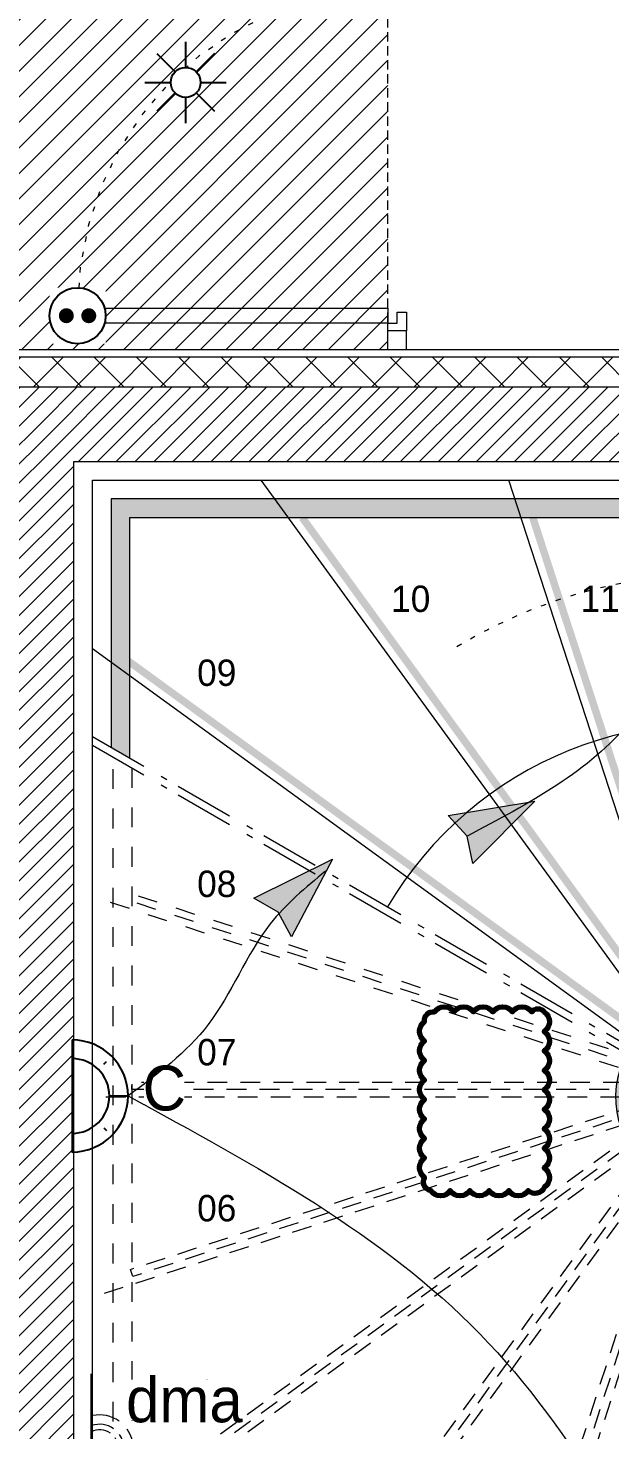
# Model space of a CAD drawing. Header units: centimetres. Extents: x 2738 to 7810, y 2495 to 5758.
# Drawn here: x 4647.7 to 4803.4, y 4630.3 to 5005.4 of the extents above; entities that cross this region are included whole.
import ezdxf

# ---------------------------------------------------------------- set-up
doc = ezdxf.new("R2010")
doc.units = ezdxf.units.CM
doc.header["$LTSCALE"] = 12.7
for name, pattern in [('ACAD_ISO02W100', [15, 12, -3]), ('ISO-07', [0.34999999999999987, 0.05, -0.2999999999999999]), ('Style de ligne -13', [0.29527559055118113, 0.1968503937007874, -0.09842519685039369]), ('Style de ligne -17', [0.6944444444444444, 0.41656, -0.2778844444444445]), ('Style de ligne -18', [0.3280839764644265, 0.1093613254881422, -0.2187226509762843]), ('Style de ligne -6', [2.0832800000000002, 1.25, -0.41656, 0.1388600000000001, -0.2778600000000001]), ('VW-01', [0.83312, 0.41656, -0.41656])]:
    doc.linetypes.add(name, pattern=pattern)
for name, color, linetype, lineweight in [('B aménagement intérieur', 7, 'Continuous', 5), ('B Faux plafonds', 7, 'Continuous', 5), ('B GÈnÈral', 7, 'Continuous', 5), ('B Général', 7, 'Continuous', 5), ('C ANNOTATIONS-accessibiblité', 7, 'Style de ligne -18', 5), ('C ANNOTATIONS-modifications', 7, 'Continuous', 5), ('C ANNOTATIONS-prestations', 7, 'Continuous', 5), ('prlm-ELEC-CFO', 1, 'Continuous', 25)]:
    doc.layers.add(name, color=color, linetype=linetype, lineweight=lineweight)
doc.styles.add('Eurostile', font='')
doc.styles.add('prlm-elec-cfo', font='comic.ttf', dxfattribs={"height": 12})
doc.styles.get('Eurostile').set_extended_font_data('Eurostile')
pattern_1 = [(45, (0, 0), (2.425347222222122, -2.645833333333339), [])]

# ---------------------------------------------------------------- blocks, each defined once
blk = doc.blocks.new('Groupe-16-1')
at = {"layer": 'B GÈnÈral', "linetype": 'Continuous', "lineweight": 0, "true_color": 0xcccccc}
blk.add_hatch(color=254, dxfattribs=at).paths.add_polyline_path([(4989.716786225377, 4715.388904511681), (4989.716786225377, 4879.388904511889), (4669.964720109675, 4879.388904511889), (4669.964720109675, 4812.919648120061), (4674.964720109675, 4810.032896774117), (4674.964720109675, 4874.388904511892), (4984.716786225377, 4874.388904511892), (4984.716786225377, 4715.388904511681)])
h = blk.add_hatch(color=254, dxfattribs=at)
edge = h.paths.add_edge_path()
edge.add_arc((4829.964720109677, 4719.388904511892), 20.00000000000009, 162.000000000671, 507.1340160188468)
edge.add_line((4813.165876217397, 4730.242422092972), (4808.831412456626, 4732.744925912047))
edge.add_arc((4829.964720109677, 4719.388904511889), 25.00000000000028, -197.99999999964052, 147.7075572251909, ccw=False)
edge.add_line((4806.188307202249, 4727.114329371113), (4810.943589783701, 4725.569244399168))
at = {"layer": 'B GÈnÈral', "linetype": 'Continuous', "lineweight": 0}
blk.add_hatch(color=7, dxfattribs=at).paths.add_polyline_path([(4934.218413539516, 4733.263904512203), (4929.964720109672, 4717.388904512203), (4925.711026679828, 4733.263904512203)])
at = {"layer": 'B GÈnÈral', "linetype": 'Continuous', "lineweight": 0, "true_color": 0xcccccc}
h = blk.add_hatch(color=254, dxfattribs=at)
edge = h.paths.add_edge_path()
edge.add_arc((4829.96472010949, 4719.38890451197), 24.99999999979706, 152.2924427770663, 162.0000000004063, ccw=False)
edge.add_line((4807.83141245666, 4731.012875104459), (4812.165876217441, 4728.510371285378))
edge.add_arc((4829.964720109421, 4719.388904511996), 19.99999999972528, 152.8659839839732, 162.0000000007265)
edge.add_line((4810.943589783701, 4725.569244399168), (4806.188307202249, 4727.114329371113))
at = {"layer": 'B aménagement intérieur', "color": 1, "linetype": 'VW-01', "lineweight": 5, "true_color": 0xff0000, "flags": 128}
blk.add_lwpolyline([(4984.716786225382, 4715.388904511919), (4989.716814965052, 4715.388904511919), (4989.716814965052, 4687.388904511919), (4984.716786225382, 4687.388904511919)], close=True, dxfattribs=at)
at = {"layer": 'B GÈnÈral', "color": 8, "true_color": 0x777777}
for points in [[(4721.867849195556, 4874.976689764188), (4720.249815206806, 4873.801119259602), (4821.445083041317, 4737.920385408548), (4819.827049052568, 4736.744814903962)], [(4783.707610380634, 4874.697921506274), (4781.805497348051, 4874.079887517502), (4827.588606287127, 4739.646102815259), (4825.686493254544, 4739.028068826487)], [(4831.964720109757, 4739.388904511868), (4833.964720110261, 4739.388904511868), (4831.964720109757, 4874.388904511892), (4833.964720110261, 4874.388904511892)], [(4884.432716218137, 4874.0798875175), (4882.530603185559, 4874.697921506287), (4839.949286062699, 4737.173966860091), (4838.047173030121, 4737.792000848878)], [(4947.096032879464, 4873.80111925959), (4945.477998890724, 4874.976689764188), (4844.956493133145, 4733.218103390079), (4843.338459144406, 4734.393673894678)], [(4672.461714172878, 4838.765808524799), (4671.286143668285, 4837.147774536054), (4816.13552123142, 4734.380677535299), (4814.959950726827, 4732.762643546555)], [(4984.716786225385, 4826.878589932736), (4983.541215720792, 4828.49662392148), (4848.496201006301, 4727.908541580318), (4847.320630501709, 4729.526575569063)], [(4985.025803219764, 4765.565455639234), (4984.407769230986, 4767.467568671815), (4850.221918413037, 4721.765018334515), (4849.603884424258, 4723.667131367096)], [(4811.941340962248, 4728.640006775408), (4812.17965776143, 4729.37347046484), (4808.728982403651, 4730.494662853947)], [(4849.964720109663, 4717.388904511883), (4849.964720109671, 4715.38890451138), (4984.716786225374, 4717.388904512422), (4984.716786225382, 4715.388904511919)]]:
    blk.add_solid(points, dxfattribs=at)
at = {"layer": 'B Général', "color": 7}
for p, q in [((4821.147941325316, 4731.52415942753), (4710.085202988676, 4884.388904511887)), ((4825.329465194046, 4733.654752256312), (4776.352970231064, 4884.388904511887)), ((4829.964720109675, 4734.388904511887), (4829.964720109675, 4884.388904511887)), ((4834.599975025305, 4733.654752256312), (4883.576469988286, 4884.388904511887)), ((4838.781498894033, 4731.52415942753), (4949.844237230675, 4884.388904511887)), ((4817.829465194059, 4728.205683296284), (4664.964720109675, 4839.268421633633)), ((4842.09997502529, 4728.205683296284), (4994.716786225377, 4839.088287122556)), ((4844.230567854195, 4724.024159427225), (4994.716786225377, 4772.920095790105)), ((4844.964720109675, 4719.388904511887), (4994.716786225377, 4719.388904511887))]:
    blk.add_line(p, q, dxfattribs=at)
at = {"layer": 'B Général', "linetype": 'Style de ligne -6', "lineweight": 18}
for p, q in [((4664.964720109675, 4815.806399466015), (4817.474339052658, 4727.75492991524)), ((4664.964720109675, 4813.496998389257), (4816.474339052658, 4726.022879107672))]:
    blk.add_line(p, q, dxfattribs=at)
at = {"layer": 'B Général', "color": 7, "linetype": 'VW-01'}
blk.add_line((4815.698872365154, 4724.024159427223), (4664.964720109675, 4773.000654392481), dxfattribs=at)
at = {"layer": 'B Général', "color": 7, "linetype": 'Style de ligne -17'}
for p, q in [((4814.964720109675, 4719.388904511887), (4664.964720109675, 4719.388904511887)), ((4815.698872365154, 4714.75364959655), (4664.964720109675, 4665.777154631292)), ((4817.829465194058, 4710.572125727488), (4664.964720109675, 4599.50938739014)), ((4821.147941325316, 4707.253649596243), (4710.265337499751, 4554.636838396184)), ((4840.571321827476, 4708.782302794091), (4857.96472010968, 4691.388904511887)), ((4825.329465194045, 4705.12305676746), (4776.433528833436, 4554.636838396184)), ((4829.964720109675, 4704.388904511887), (4829.964720109675, 4551.888904511887)), ((4857.96472010968, 4691.388904511893), (4857.96472010968, 4554.636838396195))]:
    blk.add_line(p, q, dxfattribs=at)
at = {"layer": 'B Général', "color": 7, "linetype": 'Continuous', "lineweight": 5}
blk.add_line((4929.964720109672, 4719.388904511887), (4929.964720109672, 4717.388904512203), dxfattribs=at)
at = {"layer": 'B Général', "color": 7, "linetype": 'ISO-07', "flags": 128}
blk.add_lwpolyline([(4829.964720109675, 4549.388904511887), (4659.964720109675, 4549.388904511887), (4659.964720109675, 4889.388904511887), (4999.964720109675, 4889.388904511887), (4999.964720109675, 4688.175789757788)], dxfattribs=at)
at = {"layer": 'B Général', "color": 7, "flags": 128}
blk.add_lwpolyline([(4829.840753167526, 4551.888904511887), (4829.840753167526, 4554.636838396184), (4664.964720109675, 4554.636838396184), (4664.964720109675, 4884.388904511887), (4994.716786225377, 4884.388904511887), (4994.716786225377, 4688.736011949903), (4997.464720109675, 4688.736011949903), (4997.464720109675, 4551.888904511887)], close=True, dxfattribs=at)
at = {"layer": 'B Général', "linetype": 'Continuous', "flags": 128}
blk.add_lwpolyline([(4989.716786225377, 4715.388904511681), (4989.716786225377, 4879.388904511889), (4669.964720109675, 4879.388904511889), (4669.964720109675, 4812.919648120061), (4674.964720109675, 4810.032896774117), (4674.964720109675, 4874.388904511892), (4984.716786225377, 4874.388904511892), (4984.716786225377, 4715.388904511681)], close=True, dxfattribs=at)
at = {"layer": 'B Général', "linetype": 'VW-01', "flags": 128}
blk.add_lwpolyline([(4675.460587878266, 4807.437206307679), (4675.460587878273, 4561.388910938547), (4884.964720109681, 4561.388910938546), (4884.964720109682, 4556.388910938544), (4670.460587878273, 4556.388910938545), (4670.46058787827, 4810.323957653627)], dxfattribs=at)
at = {"layer": 'B Général', "color": 8, "linetype": 'VW-01', "true_color": 0x777777, "flags": 128}
blk.add_lwpolyline([(4811.941340962248, 4728.640006775408), (4811.561623772651, 4727.47135743226), (4675.151570883876, 4771.793670382327), (4675.769604872656, 4773.695783414906), (4808.728982403651, 4730.494662853947)], dxfattribs=at)
at = {"layer": 'B Général', "linetype": 'Continuous', "flags": 128}
for points in [[(4810.943589783701, 4725.569244399168, 15.39498497582865), (4813.165876217397, 4730.242422092972), (4808.831412456626, 4732.744925912047, -16.01447283850118), (4806.188307202249, 4727.114329371113)], [(4806.188307202249, 4727.114329371113, -0.04238255865163836), (4807.83141245666, 4731.012875104459), (4812.165876217441, 4728.510371285378, 0.03987577840986244), (4810.943589783701, 4725.569244399168)]]:
    blk.add_lwpolyline(points, format="xyb", dxfattribs=at)
at = {"layer": 'B Général', "color": 7, "linetype": 'Continuous', "lineweight": 5, "flags": 128}
blk.add_lwpolyline([(4934.218413539516, 4733.263904512203), (4929.964720109672, 4717.388904512203), (4925.711026679828, 4733.263904512203)], close=True, dxfattribs=at)
at = {"layer": 'B Général', "color": 8, "linetype": 'Style de ligne -17', "true_color": 0x777777, "flags": 128}
for points in [[(4809.964720109678, 4723.38890451189), (4809.964720109678, 4721.38890451189), (4675.460587878266, 4721.38890451189), (4675.460587878266, 4723.38890451189)], [(4809.707521806311, 4717.012790689259), (4810.325555795089, 4715.110677656678), (4675.769604872658, 4671.390798954334), (4675.15157088388, 4673.292911986915)], [(4811.433239213046, 4710.869267443455), (4812.608809717638, 4709.25123345471), (4676.048373130556, 4610.034268630237), (4674.872802625963, 4611.652302618981)], [(4814.972947086317, 4705.55970563357), (4816.590981075065, 4704.384135128983), (4714.63157584163, 4564.049053143891), (4713.013541852882, 4565.224623648477)], [(4819.980154156977, 4701.603842163495), (4821.882267189567, 4700.985808174742), (4777.479395639346, 4564.32782140181), (4775.577282606757, 4564.945855390562)], [(4825.964720109675, 4699.388904511887), (4827.964720109675, 4699.388904511887), (4827.964720109675, 4564.636838396187), (4825.964720109675, 4564.636838396187)], [(4859.964720109144, 4691.388904511885), (4861.964720110154, 4691.388904511885), (4861.964720110154, 4564.636838396192), (4859.964720109144, 4564.636838396192)]]:
    blk.add_lwpolyline(points, close=True, dxfattribs=at)
at = {"layer": 'B Général', "color": 7, "lineweight": 5}
blk.add_circle((4829.964720109675, 4719.388904511887), 15, dxfattribs=at)
at = {"layer": 'B Général', "color": 7, "linetype": 'Continuous', "lineweight": 5}
blk.add_arc((4829.964720109675, 4719.388904511887), 99.99999999999709, 0, 149.4239456414227, dxfattribs=at)
at = {"layer": 'B Général', "color": 7, "char_height": 7.059000651041666, "attachment_point": 2, "rotation": 1.912956679785022e-09, "line_spacing_factor": 0.8941417206159927, "style": 'Eurostile'}
for s, insert in [('10', (4750.086982603109, 4856.207344764136)), ('11', (4800.784235981194, 4856.207344764136)), ('12', (4841.879736825551, 4856.207344764136)), ('13', (4887.392043835423, 4856.207344764136)), ('14', (4943.082208531047, 4856.207344764136)), ('09', (4698.199595756671, 4836.427734544655)), ('15', (4960.749433193108, 4802.437530575257)), ('08', (4698.199595756671, 4779.957538131023)), ('16', (4960.749433193108, 4752.124347298521)), ('17', (4960.749433193108, 4712.181056758212))]:
    blk.add_mtext(s, dxfattribs=dict(at, insert=insert))
at = {"layer": 'B Général', "color": 8, "true_color": 0x808080, "char_height": 7.059000651041666, "attachment_point": 2, "rotation": 1.912956679785022e-09, "line_spacing_factor": 0.8941417206159927, "style": 'Eurostile'}
for s, insert in [('07', (4698.199595756671, 4734.921698830811)), ('06', (4698.199595756671, 4693.18589947932)), ('05', (4698.199595756671, 4643.73813649891)), ('04', (4714.004494278644, 4590.593063233957)), ('03', (4770.97011373982, 4590.593063233957)), ('02', (4814.499999999867, 4590.593063233957)), ('01', (4847.999999999867, 4590.593063233957))]:
    blk.add_mtext(s, dxfattribs=dict(at, insert=insert))
at = {"layer": 'C ANNOTATIONS-prestations', "color": 1, "true_color": 0xff0000, "char_height": 7.059000651041666, "width": 122.752066115223, "attachment_point": 7, "line_spacing_factor": 0.8941417206159927, "style": 'Eurostile'}
for s, insert in [('main courante amovible', (4861.964720110154, 4694.222237845007)), ('tièrce ouverture à 180°', (4861.964720110154, 4683.744737845007))]:
    blk.add_mtext(s, dxfattribs=dict(at, insert=insert))
at = {"layer": 'C ANNOTATIONS-prestations', "insert": (4861.964720110154, 4658.933904511885), "char_height": 7.059000651041666, "width": 122.752066115223, "attachment_point": 7, "line_spacing_factor": 0.8941417206159927, "style": 'Eurostile'}
blk.add_mtext('escalier préfabriqué\\P17 hts de 16,3cm', dxfattribs=at)
blk = doc.blocks.new('xi.SPOT')
at = {"color": 0, "lineweight": 5}
blk.add_wipeout([(-4.000000000002274, -1.1368683772161603e-12), (-2.8284271247309447, -2.8284271247648514), (2.3308552137208053e-11, -3.999999999998729), (2.828427124743247, -2.8284271247479964), (3.9999999999985283, 3.2862601528904634e-13), (2.8284271247627757, 2.828427124726196), (-2.2734918250723033e-12, 3.9999999999988622), (-2.8284271247477952, 2.8284271247457218)], dxfattribs=at).dxf.layer = 'prlm-ELEC-CFO'
at = {"layer": 'prlm-ELEC-CFO', "color": 0, "linetype": 'ByBlock', "lineweight": -2, "flags": 128}
for points in [[(-7.69188146257758, 7.69188146257781), (-2.828427124747794, 2.828427124745725)], [(2.682654098862258e-11, 10.87796308454164), (2.519939812373195e-11, 4.000000000001278)], [(7.691881462594864, 7.691881462555982), (2.828427124762776, 2.828427124726198)], [(-10.87796308454732, 3.850908138192043e-12), (-4.000000000001471, 2.223987317905545e-12)], [(3.999999999998529, 3.319452393393531e-13), (10.87796308454732, -1.295197625552765e-12)], [(-2.828427124730943, -2.828427124764847), (-7.691881462563028, -7.691881462594629)], [(2.828427124743246, -2.828427124747992), (7.691881462573036, -7.691881462580079)], [(2.330935444661009e-11, -3.999999999998725), (2.168221158171946e-11, -10.877963084553)]]:
    blk.add_lwpolyline(points, dxfattribs=at)
at = {"layer": 'prlm-ELEC-CFO', "color": 0, "linetype": 'ByBlock', "lineweight": -2}
blk.add_circle((-2.273736754432321e-12, -1.133806760218292e-12), 4, dxfattribs=at)
blk = doc.blocks.new('xi.PC')
at = {"color": 0, "lineweight": 5}
blk.add_wipeout([(-7.500000000000002, -7.5), (7.499999999999995, -7.5), (7.4999999999999964, 7.4999999999999964), (-7.499999999999998, 7.4999999999999964)], dxfattribs=at).dxf.layer = 'prlm-ELEC-CFO'
at = {"layer": 'prlm-ELEC-CFO', "color": 0, "linetype": 'ByBlock', "lineweight": 5, "const_width": 2}
for points in [[(-4.000000000000002, 0, 1), (-2.000000000000002, 0, 1)], [(1.999999999999998, 0, 1), (3.999999999999998, 0, 1)]]:
    blk.add_lwpolyline(points, format="xyb", close=True, dxfattribs=at)
at = {"layer": 'prlm-ELEC-CFO', "color": 0, "linetype": 'ByBlock', "lineweight": -2}
blk.add_circle((-3.552713678800501e-15, 0), 7.5, dxfattribs=at)
blk = doc.blocks.new('xi.lumC')
at = {"layer": 'prlm-ELEC-CFO', "color": 0, "linetype": 'ByBlock', "flags": 128}
blk.add_lwpolyline([(-14.99999081525029, 2.664535259100376e-15), (14.99999081525029, -1.009281552826462e-15, 0.9999999999999999)], format="xyb", close=True, dxfattribs=at)
at = {"layer": 'prlm-ELEC-CFO', "color": 0}
for points in [[(6.123031769111886e-16, 10), (9.184542029816406e-16, 14.99999081525029)], [(-8.485281374241412, 8.485281374235727), (-9.19238815542796, 9.192388155422275)], [(8.485281374241413, 8.485281374235726), (9.192388155427961, 9.192388155422273)]]:
    blk.add_lwpolyline(points, dxfattribs=at)
blk.add_arc((0, 0), 10, 0, 180, dxfattribs=at)
blk = doc.blocks.new('xi.fl')
at = {"layer": 'prlm-ELEC-CFO'}
blk.add_hatch(color=0, dxfattribs=at).paths.add_polyline_path([(20.37600788695272, -2.495258872389717e-15), (-1.982380492059747, -7.198234241128374), (0, 0), (-1.982380492059747, 7.198234241128375)])
at = {"layer": 'prlm-ELEC-CFO', "color": 0, "lineweight": 5}
blk.add_lwpolyline([(20.37600788695272, -2.495258872389717e-15), (-1.982380492059747, -7.198234241128374), (0, 0), (-1.982380492059747, 7.198234241128375)], close=True, dxfattribs=at)
blk = doc.blocks.new('xi.dma')
at = {"layer": 'prlm-ELEC-CFO', "color": 0, "linetype": 'ACAD_ISO02W100', "lineweight": 5, "flags": 128}
for points in [[(0, 0), (2.14306111918916e-15, 35)], [(-20, 0), (20, 0)]]:
    blk.add_lwpolyline(points, dxfattribs=at)
at = {"layer": 'prlm-ELEC-CFO', "color": 0, "linetype": 'ByBlock', "lineweight": 5}
for radius, start, end in [(9, 55.00000000000264, 124.9999999999974), (9, 145.0000000000026, 191.8029645932288), (6.5, 55.00000000000264, 124.9999999999974), (9, 348.1970354067711, 34.99999999999736), (6.5, 145.0000000000026, 199.0386751890759), (5, 145.0000000000026, 207.3744600146318), (5, 55.00000000000264, 124.9999999999974), (5, 332.6255399853683, 34.99999999999736), (6.5, 340.9613248109241, 34.99999999999736)]:
    blk.add_arc((-1.818989403545856e-12, 2.41194238509479), radius, start, end, dxfattribs=at)

msp = doc.modelspace()

# ---------------------------------------------------------------- hatches: boundary and pattern name
at = {"layer": 'B Faux plafonds', "linetype": 'Continuous', "lineweight": 5, "true_color": 0xaaaaaa}
h = msp.add_hatch(dxfattribs=at)
h.set_pattern_fill('F_P__SOFFITE', color=253, style=0, pattern_type=2)
h.set_pattern_definition([(45, (4792.961554456083, 5045.801573247729), (-3.527777777777778, 3.307291666666667), [])])
h.paths.add_polyline_path([(4743.963268090984, 5064.570395290802), (4452.963473407079, 5064.570362169521), (4452.965966646077, 4643.43765839827), (4536.964720116032, 4643.437652509281), (4536.965892471481, 4731.254518377687), (4631.968096673762, 4731.438190967347), (4631.964720111144, 4919.388904505421), (4743.962488363633, 4919.38890450542)])
at = {"layer": 'B GÈnÈral', "linetype": 'Continuous', "lineweight": 5, "true_color": 0x808080}
h = msp.add_hatch(dxfattribs=at)
h.set_pattern_fill('02_ISOLANT', color=8, style=0, pattern_type=2)
h.set_pattern_definition([(44.99999999999999, (0, 0), (-5.656854249492381, 5.656854249492381), []), (135, (0, 0), (5.65685424949238, 5.656854249492379), [])])
h.paths.add_polyline_path([(4633.964720111144, 4917.38890450542), (4641.964720111144, 4909.38890450542), (5019.964720111156, 4909.38890450542), (5027.964720111156, 4917.38890450542)])
at = {"layer": 'B GÈnÈral', "linetype": 'Continuous', "lineweight": 5}
h = msp.add_hatch(dxfattribs=at)
h.set_pattern_fill('50_BETON', style=0, pattern_type=2)
h.set_pattern_definition(pattern_1)
h.paths.add_polyline_path([(4999.96471996816, 4889.388904505584), (5019.96471996816, 4909.388904505583), (4641.964720093906, 4909.388904505583), (4659.964720093907, 4889.388904505584)])
h = msp.add_hatch(dxfattribs=at)
h.set_pattern_fill('50_BETON', style=0, pattern_type=2)
h.set_pattern_definition(pattern_1)
h.paths.add_polyline_path([(4659.964720093906, 4889.388904505584), (4641.964720093906, 4909.388904505583), (4641.964720093906, 4300.388904908918), (4659.964720093906, 4282.388904908918)])

# ---------------------------------------------------------------- linework, layer by layer
at = {"layer": 'B Général', "color": 7, "linetype": 'Continuous', "lineweight": 13}
for p, q in [((4743.962488363633, 4919.38890450542), (4743.962488363633, 4924.38890450542)), ((4748.962488363633, 4919.38890450542), (4748.962488363633, 4924.38890450542)), ((4631.964720111144, 4919.38890450542), (5029.964720111156, 4919.38890450542)), ((4641.964720111144, 4909.38890450542), (5019.964720111156, 4909.38890450542))]:
    msp.add_line(p, q, dxfattribs=at)
at = {"layer": 'B Général', "color": 7, "linetype": 'Continuous', "lineweight": 5}
for p, q in [((4748.962488363633, 4924.38890450542), (4743.962488363633, 4924.38890450542)), ((4743.962488363633, 4919.38890450542), (4743.962488363633, 4924.38890450542)), ((4748.962488363633, 4919.38890450542), (4748.962488363633, 4924.38890450542)), ((4631.964720111144, 4919.38890450542), (5029.964720111156, 4919.38890450542)), ((4633.964720111144, 4917.38890450542), (5027.964720111156, 4917.38890450542)), ((4641.964720093906, 4909.388904505583), (5019.96471996816, 4909.388904505583)), ((4641.964720111144, 4909.38890450542), (5019.964720111156, 4909.38890450542)), ((4659.964720093908, 4889.388904505583), (4999.964719968159, 4889.388904505583)), ((4659.964720093905, 4282.38890490892), (4659.964720093905, 4889.388904505584))]:
    msp.add_line(p, q, dxfattribs=at)
at = {"layer": 'B Général', "color": 7, "linetype": 'Continuous', "lineweight": 18}
for p, q in [((4641.964720093906, 4909.388904505583), (5019.96471996816, 4909.388904505583)), ((4659.964720093908, 4889.388904505583), (4999.964719968159, 4889.388904505583)), ((4659.964720093905, 4282.38890490892), (4659.964720093905, 4889.388904505584))]:
    msp.add_line(p, q, dxfattribs=at)
at = {"layer": 'B Général', "color": 7, "linetype": 'Style de ligne -13', "lineweight": 5, "flags": 128}
msp.add_lwpolyline([(4743.963268090984, 5064.570395290802), (4452.963473407079, 5064.570362169521), (4452.965966646077, 4643.43765839827), (4536.964720116032, 4643.437652509281), (4536.965892471481, 4731.254518377687), (4631.968096673762, 4731.438190967347), (4631.964720111144, 4919.388904505421), (4743.962488363633, 4919.38890450542)], close=True, dxfattribs=at)
at = {"layer": 'B Général', "linetype": 'Style de ligne -18', "lineweight": 5, "flags": 128}
msp.add_lwpolyline([(4743.962488363633, 5015.38890450542), (4733.128814408354, 5014.661717729787), (4722.480507619544, 5012.49259974476), (4712.199763478069, 5008.918664775312), (4702.462488363633, 5004.00106382074), (4693.435289755989, 4997.823938432071), (4685.272625524687, 4990.492980902981), (4678.114161120086, 4982.133625976974), (4672.082379850848, 4972.88890450542), (4667.280487164805, 4962.916996258233), (4663.790644782003, 4952.388523335136), (4661.672564870425, 4941.483630836598), (4660.962488363633, 4930.38890450542)], dxfattribs=at)
at = {"layer": 'B Général', "flags": 128}
msp.add_lwpolyline([(4743.962488363633, 4926.38890450542), (4660.962488363633, 4926.38890450542), (4660.962488363633, 4930.38890450542), (4743.962488363633, 4930.38890450542)], close=True, dxfattribs=at)
at = {"layer": 'B Général', "color": 7, "linetype": 'Continuous', "lineweight": 5, "flags": 128}
msp.add_lwpolyline([(4743.962488363633, 4924.38890450542), (4743.962488363633, 4926.38890450542), (4746.462488363633, 4926.38890450542), (4746.462488363633, 4929.38890450542), (4748.962488363633, 4929.38890450542), (4748.962488363633, 4924.38890450542)], close=True, dxfattribs=at)
at = {"layer": 'C ANNOTATIONS-accessibiblité', "color": 150, "true_color": 0x007fff}
msp.add_arc((4833.265560447321, 4721.948433532287), 137.5000000000004, 312.0114774144992, 121.1864489235653, dxfattribs=at)
at = {"layer": 'C ANNOTATIONS-modifications', "color": 230, "lineweight": 70, "true_color": 0xff007f, "flags": 128}
msp.add_lwpolyline([(4785.824313190182, 4742.139915132715, -0.5205670499999604), (4785.824313190182, 4736.929136649319, -0.5205670499998829), (4785.824313190182, 4731.718358165923, -0.5205670499998829), (4785.824313190182, 4726.507579682527, -0.5205670499998829), (4785.824313190182, 4721.296801199131, -0.5205670499998829), (4785.824313190182, 4716.086022715734, -0.5205670499998414), (4785.824313190182, 4710.875244232338, -0.5205670499998829), (4785.824313190182, 4705.664465748942, -0.5205670499999604), (4785.824313190182, 4700.453687265546, -0.5205670499998829), (4785.824313190182, 4695.24290878215, -0.5205670500018953), (4781.515132299191, 4694.341311189744, -0.5205670499998829), (4776.304353815794, 4694.341311189744, -0.5205670499998829), (4771.093575332398, 4694.341311189744, -0.5205670499998829), (4765.882796849002, 4694.341311189744, -0.5205670499998829), (4760.672018365605, 4694.341311189744, -0.5205670499998829), (4755.461239882209, 4694.341311189744, -0.5205670499997478), (4753.794594233851, 4697.885444024782, -0.5205670499998829), (4753.794594233851, 4703.096222508178, -0.5205670499998829), (4753.794594233851, 4708.307000991575, -0.5205670499998414), (4753.794594233851, 4713.517779474971, -0.5205670499998829), (4753.794594233851, 4718.728557958367, -0.5205670499998829), (4753.794594233851, 4723.939336441763, -0.5205670499998829), (4753.794594233851, 4729.150114925159, -0.5205670499999604), (4753.794594233851, 4734.360893408555, -0.5205670499998829), (4753.794594233851, 4739.571671891951, -0.5205670500047671), (4756.437129476484, 4742.139915132715, -0.5205670499998829), (4761.64790795988, 4742.139915132715, -0.5205670499998414), (4766.858686443275, 4742.139915132715, -0.5205670499998829), (4772.069464926672, 4742.139915132715, -0.5205670499998829), (4777.280243410069, 4742.139915132715, -0.5205670499998829), (4782.491021893465, 4742.139915132715, -0.5205670499998272)], format="xyb", close=True, dxfattribs=at)
at = {"layer": 'prlm-ELEC-CFO', "lineweight": 13}
msp.add_spline([(4829.667837600182, 4874.671890567974), (4808.782553580317, 4819.893476406331), (4765.1971659999, 4789.194267979467)], degree=3, dxfattribs=at)

# ---------------------------------------------------------------- block references
at = {"layer": 'B Général', "color": 7}
msp.add_blockref('Groupe-16-1', (0, 0), dxfattribs=at)
at = {"layer": 'prlm-ELEC-CFO'}
for name, p, rotation in [('xi.fl', (4765.197165999921, 4789.194267979478), 27.39466815264705), ('xi.fl', (4714.600989204979, 4768.813968628553), 44.21837095885761), ('xi.lumC', (4659.481898403258, 4719.669541718549), 270), ('xi.dma', (4664.479553698735, 4625.340388102264), 270)]:
    msp.add_blockref(name, p, dxfattribs=dict(at, rotation=rotation))

# ---------------------------------------------------------------- next in the draw order: block references
for name, p in [('xi.SPOT', (4689.877900936903, 4990.823633304341)), ('xi.PC', (4660.962797862885, 4928.404646761358))]:
    msp.add_blockref(name, p, dxfattribs=at)

# ---------------------------------------------------------------- next in the draw order: texts
at = {"layer": 'prlm-ELEC-CFO', "lineweight": 20, "insert": (4684.169735632342, 4727.78834067335), "char_height": 12, "attachment_point": 2, "line_spacing_factor": 0.8, "style": 'prlm-elec-cfo', "bg_fill": 3, "box_fill_scale": 0.95, "bg_fill_color": 256, "bg_fill_transparency": 0}
msp.add_mtext('C', dxfattribs=at)

# ---------------------------------------------------------------- next in the draw order: linework, layer by layer
at = {"layer": 'prlm-ELEC-CFO', "lineweight": 13}
for points in [[(4727.272027675774, 4779.833784912634), (4712.517973391612, 4765.712097794772), (4695.895383835468, 4738.773946543431), (4674.481889218509, 4719.669541718549)], [(4674.481889218509, 4719.669541718549), (4768.557474083271, 4656.060861909101), (4829.481898403258, 4561.707228895616)]]:
    msp.add_spline(points, degree=3, dxfattribs=at)

# ---------------------------------------------------------------- next in the draw order: texts
at = {"layer": 'prlm-ELEC-CFO', "lineweight": 20, "insert": (4689.546330052501, 4644.376756314661), "char_height": 12, "attachment_point": 2, "line_spacing_factor": 0.8, "style": 'prlm-elec-cfo', "bg_fill": 3, "box_fill_scale": 0.95, "bg_fill_color": 256, "bg_fill_transparency": 0}
msp.add_mtext('dma', dxfattribs=at)

doc.saveas('drawing.dxf')
